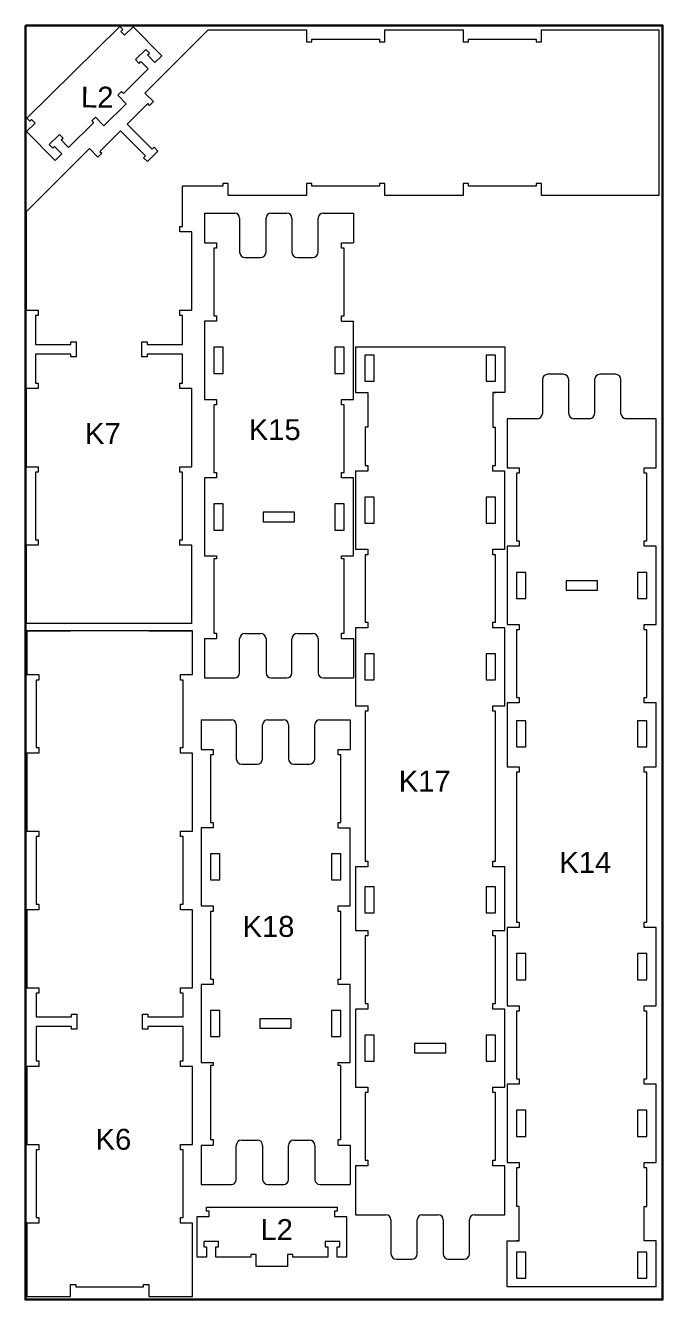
# Model space of a CAD drawing. Header units: millimetres. Extents: x 47343 to 66013, y -73719 to -63321.
# Drawn here: x 52712 to 53932, y -73717 to -71277 of the extents above; entities that cross this region are included whole.
import ezdxf

# ---------------------------------------------------------------- set-up
doc = ezdxf.new("R2010")
doc.units = ezdxf.units.MM
doc.header["$MEASUREMENT"] = 0
doc.layers.add('PLY BOARDS', color=1, linetype='CONTINUOUS', lineweight=30)
doc.layers.add('SHEETS', color=7, linetype='CONTINUOUS', lineweight=5)

msp = doc.modelspace()

# ---------------------------------------------------------------- linework, layer by layer
at = {"layer": 'PLY BOARDS'}
msp.add_lwpolyline([(52712.4, -71277.4), (53932.4, -71277.4), (53932.4, -73717.4), (52712.4, -73717.4)], close=True, dxfattribs=at)
at = {"layer": 'SHEETS'}
for p, q in [((53062.4, -71285.7), (52941.2, -71406.9)), ((53062.4, -71285.7), (52941.2, -71406.9)), ((53062.4, -71285.7), (53250.3, -71285.7)), ((53250.3, -71285.7), (53250.3, -71308.7)), ((53400.8, -71308.7), (53400.8, -71285.7)), ((53400.8, -71285.7), (53550.3, -71285.7)), ((53550.3, -71285.7), (53550.3, -71308.7)), ((53700.8, -71308.7), (53700.8, -71285.7)), ((53700.8, -71285.7), (53925.3, -71285.7)), ((53925.3, -71285.7), (53925.3, -71369.2)), ((53250.3, -71308.7), (53260.8, -71308.7)), ((53260.8, -71308.7), (53260.8, -71303.7)), ((53260.8, -71303.7), (53390.3, -71303.7)), ((53390.3, -71303.7), (53390.3, -71308.7)), ((53390.3, -71308.7), (53400.8, -71308.7)), ((53550.3, -71308.7), (53560.8, -71308.7)), ((53560.8, -71308.7), (53560.8, -71303.7)), ((53560.8, -71303.7), (53634.8, -71303.7)), ((53634.8, -71303.7), (53690.3, -71303.7)), ((53690.3, -71303.7), (53690.3, -71308.7)), ((53690.3, -71308.7), (53700.8, -71308.7)), ((53925.3, -71369.2), (53925.3, -71603.2)), ((52941.2, -71406.9), (52957.5, -71423.1)), ((52946.5, -71427), (52907.3, -71466.3)), ((52950, -71430.6), (52946.5, -71427)), ((52957.5, -71423.1), (52950, -71430.6)), ((52907.3, -71466.3), (52955, -71514)), ((52894.2, -71479.3), (52854.9, -71518.6)), ((52941.9, -71527.1), (52894.2, -71479.3)), ((52834.8, -71513.3), (52713.6, -71634.5)), ((52851, -71529.5), (52834.8, -71513.3)), ((52955, -71514), (52958.5, -71510.5)), ((52958.5, -71510.5), (52966, -71517.9)), ((52858.5, -71522.1), (52851, -71529.5)), ((52854.9, -71518.6), (52858.5, -71522.1)), ((52938.4, -71530.6), (52941.9, -71527.1)), ((52945.8, -71538), (52938.4, -71530.6)), ((52966, -71517.9), (52945.8, -71538)), ((53090.3, -71585.2), (53013.1, -71585.2)), ((53013.1, -71662.4), (53013.1, -71585.2)), ((53100.8, -71580.2), (53090.3, -71580.2)), ((53090.3, -71580.2), (53090.3, -71585.2)), ((53100.8, -71603.2), (53100.8, -71580.2)), ((53260.8, -71580.2), (53250.3, -71580.2)), ((53250.3, -71580.2), (53250.3, -71603.2)), ((53260.8, -71585.2), (53260.8, -71580.2)), ((53390.3, -71585.2), (53260.8, -71585.2)), ((53400.8, -71580.2), (53390.3, -71580.2)), ((53390.3, -71580.2), (53390.3, -71585.2)), ((53400.8, -71603.2), (53400.8, -71580.2)), ((53560.8, -71580.2), (53550.3, -71580.2)), ((53550.3, -71580.2), (53550.3, -71603.2)), ((53560.8, -71585.2), (53560.8, -71580.2)), ((53634.8, -71585.2), (53560.8, -71585.2)), ((53690.3, -71585.2), (53634.8, -71585.2)), ((53700.8, -71580.2), (53690.3, -71580.2)), ((53690.3, -71580.2), (53690.3, -71585.2)), ((53700.8, -71603.2), (53700.8, -71580.2)), ((53250.3, -71603.2), (53100.8, -71603.2)), ((53250.3, -71603.2), (53193.9, -71603.2)), ((53550.3, -71603.2), (53400.8, -71603.2)), ((53925.3, -71603.2), (53700.8, -71603.2)), ((52713.6, -71634.5), (52713.6, -71822.4)), ((53055, -71636.9), (53113, -71636.9)), ((53055, -71636.9), (53055, -71693.4)), ((53182.5, -71636.9), (53213, -71636.9)), ((53282.5, -71636.9), (53340.5, -71636.9)), ((53340.5, -71636.9), (53340.5, -71693.4)), ((53008.1, -71672.9), (53008.1, -71662.4)), ((53008.1, -71662.4), (53013.1, -71662.4)), ((53122.5, -71646.4), (53122.5, -71711.4)), ((53173, -71711.4), (53173, -71646.4)), ((53222.5, -71646.4), (53222.5, -71711.4)), ((53273, -71711.4), (53273, -71646.4)), ((53031.1, -71672.9), (53008.1, -71672.9)), ((53031.1, -71822.4), (53031.1, -71672.9)), ((53055, -71693.4), (53078, -71693.4)), ((53073, -71703.9), (53073, -71833.4)), ((53078, -71703.9), (53073, -71703.9)), ((53078, -71693.4), (53078, -71703.9)), ((53317.5, -71703.9), (53317.5, -71693.4)), ((53317.5, -71693.4), (53340.5, -71693.4)), ((53322.5, -71703.9), (53317.5, -71703.9)), ((53322.5, -71833.4), (53322.5, -71703.9)), ((53133, -71721.9), (53162.5, -71721.9)), ((53233, -71721.9), (53262.5, -71721.9)), ((52713.6, -71822.4), (52736.6, -71822.4)), ((52736.6, -71832.9), (52731.6, -71832.9)), ((52731.6, -71832.9), (52731.6, -71888.4)), ((52736.6, -71822.4), (52736.6, -71832.9)), ((53008.1, -71832.9), (53008.1, -71822.4)), ((53008.1, -71822.4), (53031.1, -71822.4)), ((53013.1, -71832.9), (53008.1, -71832.9)), ((53013.1, -71888.4), (53013.1, -71832.9)), ((53073, -71833.4), (53078, -71833.4)), ((53078, -71833.4), (53078, -71843.9)), ((53317.5, -71843.9), (53317.5, -71833.4)), ((53317.5, -71833.4), (53322.5, -71833.4)), ((53055, -71843.9), (53055, -71993.4)), ((53078, -71843.9), (53055, -71843.9)), ((53317.5, -71843.9), (53340.5, -71843.9)), ((53340.5, -71993.4), (53340.5, -71843.9)), ((52731.6, -71888.4), (52799.1, -71888.4)), ((52799.1, -71888.4), (52799.1, -71883.4)), ((52799.1, -71883.4), (52809.6, -71883.4)), ((52809.6, -71883.4), (52809.6, -71911.9)), ((52935.1, -71911.9), (52935.1, -71883.4)), ((52935.1, -71883.4), (52945.6, -71883.4)), ((52945.6, -71883.4), (52945.6, -71888.4)), ((52945.6, -71888.4), (53013.1, -71888.4)), ((53344.7, -71892.7), (53344.7, -71980.4)), ((53344.7, -71892.7), (53630.2, -71892.7)), ((53630.2, -71892.7), (53630.2, -71980.4)), ((52731.6, -71906.9), (52731.6, -71962.4)), ((52799.1, -71906.9), (52731.6, -71906.9)), ((52799.1, -71911.9), (52799.1, -71906.9)), ((52809.6, -71911.9), (52799.1, -71911.9)), ((52945.6, -71911.9), (52935.1, -71911.9)), ((53013.1, -71906.9), (52945.6, -71906.9)), ((52945.6, -71906.9), (52945.6, -71911.9)), ((53013.1, -71962.4), (53013.1, -71906.9)), ((53742.3, -71945.4), (53712.8, -71945.4)), ((53842.3, -71945.4), (53812.8, -71945.4)), ((52736.6, -71972.9), (52713.6, -71972.9)), ((52713.6, -71972.9), (52713.6, -72122.4)), ((52731.6, -71962.4), (52736.6, -71962.4)), ((52736.6, -71962.4), (52736.6, -71972.9)), ((53008.1, -71972.9), (53008.1, -71962.4)), ((53008.1, -71962.4), (53013.1, -71962.4)), ((53031.1, -71972.9), (53008.1, -71972.9)), ((53031.1, -72122.4), (53031.1, -71972.9)), ((53702.3, -71955.9), (53702.3, -72020.9)), ((53752.8, -72020.9), (53752.8, -71955.9)), ((53802.3, -71955.9), (53802.3, -72020.9)), ((53852.8, -72020.9), (53852.8, -71955.9)), ((53055, -71993.4), (53078, -71993.4)), ((53078, -72003.9), (53073, -72003.9)), ((53073, -72003.9), (53073, -72133.4)), ((53078, -71993.4), (53078, -72003.9)), ((53317.5, -72003.9), (53317.5, -71993.4)), ((53317.5, -71993.4), (53340.5, -71993.4)), ((53322.5, -72003.9), (53317.5, -72003.9)), ((53322.5, -72133.4), (53322.5, -72003.9)), ((53344.7, -71980.4), (53367.7, -71980.4)), ((53367.7, -71980.4), (53367.7, -72046.4)), ((53607.2, -71980.4), (53612.2, -71980.4)), ((53630.2, -71980.4), (53607.2, -71980.4)), ((53607.2, -71980.4), (53607.2, -72046.4)), ((53362.7, -72046.4), (53362.7, -72120.4)), ((53367.7, -72046.4), (53362.7, -72046.4)), ((53607.2, -72046.4), (53612.2, -72046.4)), ((53612.2, -72120.4), (53612.2, -72046.4)), ((53692.8, -72030.4), (53634.8, -72030.4)), ((53634.8, -72030.4), (53634.8, -72124.4)), ((53792.8, -72030.4), (53762.3, -72030.4)), ((53920.3, -72030.4), (53862.3, -72030.4)), ((53920.3, -72124.4), (53920.3, -72030.4)), ((52713.6, -72122.4), (52736.6, -72122.4)), ((52736.6, -72122.4), (52736.6, -72132.9)), ((53008.1, -72132.9), (53008.1, -72122.4)), ((53008.1, -72122.4), (53031.1, -72122.4)), ((53362.7, -72120.4), (53367.7, -72120.4)), ((53367.7, -72120.4), (53367.7, -72130.9)), ((53607.2, -72130.9), (53607.2, -72120.4)), ((53607.2, -72120.4), (53612.2, -72120.4)), ((53634.8, -72124.4), (53657.8, -72124.4)), ((53657.8, -72124.4), (53657.8, -72134.9)), ((53897.3, -72134.9), (53897.3, -72124.4)), ((53897.3, -72124.4), (53920.3, -72124.4)), ((52736.6, -72132.9), (52731.6, -72132.9)), ((52731.6, -72132.9), (52731.6, -72188.4)), ((53013.1, -72132.9), (53008.1, -72132.9)), ((53013.1, -72188.4), (53013.1, -72132.9)), ((53078, -72143.9), (53055, -72143.9)), ((53055, -72143.9), (53055, -72293.4)), ((53073, -72133.4), (53078, -72133.4)), ((53078, -72133.4), (53078, -72143.9)), ((53317.5, -72143.9), (53317.5, -72133.4)), ((53317.5, -72133.4), (53322.5, -72133.4)), ((53340.5, -72143.9), (53317.5, -72143.9)), ((53340.5, -72293.4), (53340.5, -72143.9)), ((53367.7, -72130.9), (53344.7, -72130.9)), ((53344.7, -72130.9), (53344.7, -72280.4)), ((53630.2, -72130.9), (53607.2, -72130.9)), ((53630.2, -72280.4), (53630.2, -72130.9)), ((53657.8, -72134.9), (53652.8, -72134.9)), ((53652.8, -72134.9), (53652.8, -72264.4)), ((53902.3, -72134.9), (53897.3, -72134.9)), ((53902.3, -72264.4), (53902.3, -72134.9)), ((52731.6, -72188.4), (52731.6, -72262.4)), ((53013.1, -72262.4), (53013.1, -72188.4)), ((52731.6, -72262.4), (52736.6, -72262.4)), ((52736.6, -72262.4), (52736.6, -72272.9)), ((53008.1, -72272.9), (53008.1, -72262.4)), ((53008.1, -72262.4), (53013.1, -72262.4)), ((53652.8, -72264.4), (53657.8, -72264.4)), ((53657.8, -72264.4), (53657.8, -72274.9)), ((53897.3, -72274.9), (53897.3, -72264.4)), ((53897.3, -72264.4), (53902.3, -72264.4)), ((52736.6, -72272.9), (52713.6, -72272.9)), ((52713.6, -72272.9), (52713.6, -72422.4)), ((52713.6, -72422.4), (52713.6, -72272.9)), ((53031.1, -72272.9), (53008.1, -72272.9)), ((53031.1, -72422.4), (53031.1, -72272.9)), ((53055, -72293.4), (53078, -72293.4)), ((53078, -72293.4), (53078, -72298.9)), ((53078, -72293.4), (53078, -72298.9)), ((53317.5, -72298.9), (53317.5, -72293.4)), ((53317.5, -72298.9), (53317.5, -72293.4)), ((53317.5, -72293.4), (53340.5, -72293.4)), ((53344.7, -72280.4), (53367.7, -72280.4)), ((53367.7, -72290.9), (53362.7, -72290.9)), ((53362.7, -72290.9), (53362.7, -72420.4)), ((53367.7, -72280.4), (53367.7, -72290.9)), ((53607.2, -72290.9), (53607.2, -72280.4)), ((53607.2, -72280.4), (53630.2, -72280.4)), ((53612.2, -72290.9), (53607.2, -72290.9)), ((53612.2, -72420.4), (53612.2, -72290.9)), ((53657.8, -72274.9), (53634.8, -72274.9)), ((53634.8, -72274.9), (53634.8, -72424.4)), ((53920.3, -72274.9), (53897.3, -72274.9)), ((53920.3, -72424.4), (53920.3, -72274.9)), ((53078, -72298.9), (53073, -72298.9)), ((53073, -72298.9), (53073, -72440.9)), ((53322.5, -72298.9), (53317.5, -72298.9)), ((53322.5, -72440.9), (53322.5, -72298.9)), ((53031.1, -72422.4), (52713.6, -72422.4)), ((52714.9, -72436.9), (52798.4, -72436.9)), ((52714.9, -72436.9), (52714.9, -72520.4)), ((52798.4, -72436.9), (52714.9, -72436.9)), ((53032.4, -72436.9), (52798.4, -72436.9)), ((52948.9, -72436.9), (53032.4, -72436.9)), ((53032.4, -72520.4), (53032.4, -72436.9)), ((53073, -72440.9), (53078, -72440.9)), ((53078, -72440.9), (53078, -72451.4)), ((53133, -72441.7), (53162.5, -72441.7)), ((53233, -72441.7), (53262.5, -72441.7)), ((53317.5, -72451.4), (53317.5, -72440.9)), ((53317.5, -72440.9), (53322.5, -72440.9)), ((53367.7, -72430.9), (53344.7, -72430.9)), ((53344.7, -72430.9), (53344.7, -72580.4)), ((53362.7, -72420.4), (53367.7, -72420.4)), ((53367.7, -72420.4), (53367.7, -72430.9)), ((53607.2, -72430.9), (53607.2, -72420.4)), ((53607.2, -72420.4), (53612.2, -72420.4)), ((53630.2, -72430.9), (53607.2, -72430.9)), ((53630.2, -72580.4), (53630.2, -72430.9)), ((53634.8, -72424.4), (53657.8, -72424.4)), ((53657.8, -72434.9), (53652.8, -72434.9)), ((53652.8, -72434.9), (53652.8, -72564.4)), ((53657.8, -72424.4), (53657.8, -72434.9)), ((53897.3, -72434.9), (53897.3, -72424.4)), ((53897.3, -72424.4), (53920.3, -72424.4)), ((53902.3, -72434.9), (53897.3, -72434.9)), ((53902.3, -72564.4), (53902.3, -72434.9)), ((53055, -72451.4), (53078, -72451.4)), ((53055, -72451.4), (53055, -72526.7)), ((53122.5, -72517.2), (53122.5, -72452.2)), ((53173, -72452.2), (53173, -72517.2)), ((53222.5, -72517.2), (53222.5, -72452.2)), ((53273, -72452.2), (53273, -72517.2)), ((53317.5, -72451.4), (53340.5, -72451.4)), ((53340.5, -72451.4), (53340.5, -72526.7)), ((52714.9, -72520.4), (52737.9, -72520.4)), ((52737.9, -72530.9), (52732.9, -72530.9)), ((52732.9, -72530.9), (52732.9, -72660.4)), ((52737.9, -72520.4), (52737.9, -72530.9)), ((53009.4, -72530.9), (53009.4, -72520.4)), ((53009.4, -72520.4), (53032.4, -72520.4)), ((53014.4, -72530.9), (53009.4, -72530.9)), ((53014.4, -72660.4), (53014.4, -72530.9)), ((53055, -72526.7), (53113, -72526.7)), ((53182.5, -72526.7), (53213, -72526.7)), ((53282.5, -72526.7), (53340.5, -72526.7)), ((53652.8, -72564.4), (53657.8, -72564.4)), ((53657.8, -72564.4), (53657.8, -72574.9)), ((53897.3, -72574.9), (53897.3, -72564.4)), ((53897.3, -72564.4), (53902.3, -72564.4)), ((53344.7, -72580.4), (53367.7, -72580.4)), ((53367.7, -72580.4), (53367.7, -72590.9)), ((53607.2, -72590.9), (53607.2, -72580.4)), ((53607.2, -72580.4), (53630.2, -72580.4)), ((53657.8, -72574.9), (53634.8, -72574.9)), ((53634.8, -72574.9), (53634.8, -72697.2)), ((53920.3, -72574.9), (53897.3, -72574.9)), ((53920.3, -72697.2), (53920.3, -72574.9)), ((53048.6, -72607.2), (53106.6, -72607.2)), ((53048.6, -72607.2), (53048.6, -72663.7)), ((53176.1, -72607.2), (53206.6, -72607.2)), ((53276.1, -72607.2), (53334.1, -72607.2)), ((53334.1, -72607.2), (53334.1, -72663.7)), ((53367.7, -72590.9), (53362.7, -72590.9)), ((53362.7, -72590.9), (53362.7, -72877.9)), ((53612.2, -72590.9), (53607.2, -72590.9)), ((53612.2, -72877.9), (53612.2, -72590.9)), ((53116.1, -72616.7), (53116.1, -72681.7)), ((53166.6, -72681.7), (53166.6, -72616.7)), ((53216.1, -72616.7), (53216.1, -72681.7)), ((53266.6, -72681.7), (53266.6, -72616.7)), ((52732.9, -72660.4), (52737.9, -72660.4)), ((52737.9, -72660.4), (52737.9, -72670.9)), ((53009.4, -72670.9), (53009.4, -72660.4)), ((53009.4, -72660.4), (53014.4, -72660.4)), ((52737.9, -72670.9), (52714.9, -72670.9)), ((52714.9, -72670.9), (52714.9, -72820.4)), ((53032.4, -72670.9), (53009.4, -72670.9)), ((53032.4, -72820.4), (53032.4, -72670.9)), ((53048.6, -72663.7), (53071.6, -72663.7)), ((53066.6, -72674.2), (53066.6, -72803.7)), ((53071.6, -72674.2), (53066.6, -72674.2)), ((53071.6, -72663.7), (53071.6, -72674.2)), ((53311.1, -72674.2), (53311.1, -72663.7)), ((53311.1, -72663.7), (53334.1, -72663.7)), ((53316.1, -72674.2), (53311.1, -72674.2)), ((53316.1, -72803.7), (53316.1, -72674.2)), ((53126.6, -72692.2), (53156.1, -72692.2)), ((53226.6, -72692.2), (53256.1, -72692.2)), ((53634.8, -72697.2), (53657.8, -72697.2)), ((53657.8, -72707.7), (53652.8, -72707.7)), ((53652.8, -72707.7), (53652.8, -72994.7)), ((53657.8, -72697.2), (53657.8, -72707.7)), ((53897.3, -72707.7), (53897.3, -72697.2)), ((53897.3, -72697.2), (53920.3, -72697.2)), ((53902.3, -72707.7), (53897.3, -72707.7)), ((53902.3, -72994.7), (53902.3, -72707.7)), ((53066.6, -72803.7), (53071.6, -72803.7)), ((53071.6, -72803.7), (53071.6, -72814.2)), ((53311.1, -72814.2), (53311.1, -72803.7)), ((53311.1, -72803.7), (53316.1, -72803.7)), ((52714.9, -72820.4), (52737.9, -72820.4)), ((52737.9, -72830.9), (52732.9, -72830.9)), ((52732.9, -72830.9), (52732.9, -72886.4)), ((52737.9, -72820.4), (52737.9, -72830.9)), ((53009.4, -72830.9), (53009.4, -72820.4)), ((53009.4, -72820.4), (53032.4, -72820.4)), ((53014.4, -72830.9), (53009.4, -72830.9)), ((53014.4, -72886.4), (53014.4, -72830.9)), ((53048.6, -72814.2), (53048.6, -72963.7)), ((53071.6, -72814.2), (53048.6, -72814.2)), ((53311.1, -72814.2), (53334.1, -72814.2)), ((53334.1, -72963.7), (53334.1, -72814.2)), ((53362.7, -72877.9), (53367.7, -72877.9)), ((53367.7, -72877.9), (53367.7, -72888.4)), ((53607.2, -72888.4), (53607.2, -72877.9)), ((53607.2, -72877.9), (53612.2, -72877.9)), ((52732.9, -72886.4), (52732.9, -72960.4)), ((53014.4, -72960.4), (53014.4, -72886.4)), ((53367.7, -72888.4), (53344.7, -72888.4)), ((53344.7, -72888.4), (53344.7, -73010.6)), ((53630.2, -72888.4), (53607.2, -72888.4)), ((53630.2, -73010.6), (53630.2, -72888.4)), ((52737.9, -72970.9), (52714.9, -72970.9)), ((52714.9, -72970.9), (52714.9, -73120.4)), ((52732.9, -72960.4), (52737.9, -72960.4)), ((52737.9, -72960.4), (52737.9, -72970.9)), ((53009.4, -72970.9), (53009.4, -72960.4)), ((53009.4, -72960.4), (53014.4, -72960.4)), ((53032.4, -72970.9), (53009.4, -72970.9)), ((53032.4, -73120.4), (53032.4, -72970.9)), ((53048.6, -72963.7), (53071.6, -72963.7)), ((53071.6, -72974.2), (53066.6, -72974.2)), ((53066.6, -72974.2), (53066.6, -73103.7)), ((53071.6, -72963.7), (53071.6, -72974.2)), ((53311.1, -72974.2), (53311.1, -72963.7)), ((53311.1, -72963.7), (53334.1, -72963.7)), ((53316.1, -72974.2), (53311.1, -72974.2)), ((53316.1, -73103.7), (53316.1, -72974.2)), ((53652.8, -72994.7), (53657.8, -72994.7)), ((53657.8, -72994.7), (53657.8, -73005.2)), ((53897.3, -73005.2), (53897.3, -72994.7)), ((53897.3, -72994.7), (53902.3, -72994.7)), ((53344.7, -73010.6), (53367.7, -73010.6)), ((53367.7, -73021.1), (53362.7, -73021.1)), ((53362.7, -73021.1), (53362.7, -73150.6)), ((53367.7, -73010.6), (53367.7, -73021.1)), ((53607.2, -73021.1), (53607.2, -73010.6)), ((53607.2, -73010.6), (53630.2, -73010.6)), ((53612.2, -73021.1), (53607.2, -73021.1)), ((53612.2, -73150.6), (53612.2, -73021.1)), ((53657.8, -73005.2), (53634.8, -73005.2)), ((53634.8, -73005.2), (53634.8, -73154.7)), ((53920.3, -73005.2), (53897.3, -73005.2)), ((53920.3, -73154.7), (53920.3, -73005.2)), ((52714.9, -73120.4), (52737.9, -73120.4)), ((52737.9, -73120.4), (52737.9, -73130.9)), ((53009.4, -73130.9), (53009.4, -73120.4)), ((53009.4, -73120.4), (53032.4, -73120.4)), ((53071.6, -73114.2), (53048.6, -73114.2)), ((53048.6, -73114.2), (53048.6, -73263.7)), ((53066.6, -73103.7), (53071.6, -73103.7)), ((53071.6, -73103.7), (53071.6, -73114.2)), ((53311.1, -73114.2), (53311.1, -73103.7)), ((53311.1, -73103.7), (53316.1, -73103.7)), ((53334.1, -73114.2), (53311.1, -73114.2)), ((53334.1, -73263.7), (53334.1, -73114.2)), ((52737.9, -73130.9), (52732.9, -73130.9)), ((52732.9, -73130.9), (52732.9, -73175.9)), ((53014.4, -73130.9), (53009.4, -73130.9)), ((53014.4, -73175.9), (53014.4, -73130.9)), ((53362.7, -73150.6), (53367.7, -73150.6)), ((53367.7, -73150.6), (53367.7, -73161.1)), ((53607.2, -73161.1), (53607.2, -73150.6)), ((53607.2, -73150.6), (53612.2, -73150.6)), ((52800.4, -73175.9), (52800.4, -73170.9)), ((52800.4, -73170.9), (52810.9, -73170.9)), ((52810.9, -73170.9), (52810.9, -73199.4)), ((52936.4, -73199.4), (52936.4, -73170.9)), ((52936.4, -73170.9), (52946.9, -73170.9)), ((52946.9, -73170.9), (52946.9, -73175.9)), ((53367.7, -73161.1), (53344.7, -73161.1)), ((53344.7, -73161.1), (53344.7, -73310.6)), ((53630.2, -73161.1), (53607.2, -73161.1)), ((53630.2, -73310.6), (53630.2, -73161.1)), ((53634.8, -73154.7), (53657.8, -73154.7)), ((53657.8, -73165.2), (53652.8, -73165.2)), ((53652.8, -73165.2), (53652.8, -73294.7)), ((53657.8, -73154.7), (53657.8, -73165.2)), ((53897.3, -73165.2), (53897.3, -73154.7)), ((53897.3, -73154.7), (53920.3, -73154.7)), ((53902.3, -73165.2), (53897.3, -73165.2)), ((53902.3, -73294.7), (53902.3, -73165.2)), ((52732.9, -73175.9), (52800.4, -73175.9)), ((52732.9, -73194.4), (52732.9, -73260.4)), ((52800.4, -73194.4), (52732.9, -73194.4)), ((52800.4, -73199.4), (52800.4, -73194.4)), ((52810.9, -73199.4), (52800.4, -73199.4)), ((52946.9, -73199.4), (52936.4, -73199.4)), ((52946.9, -73175.9), (53014.4, -73175.9)), ((53014.4, -73194.4), (52946.9, -73194.4)), ((52946.9, -73194.4), (52946.9, -73199.4)), ((53014.4, -73260.4), (53014.4, -73194.4)), ((52737.9, -73270.9), (52714.9, -73270.9)), ((52714.9, -73270.9), (52714.9, -73420.4)), ((52732.9, -73260.4), (52737.9, -73260.4)), ((52737.9, -73260.4), (52737.9, -73270.9)), ((53009.4, -73270.9), (53009.4, -73260.4)), ((53009.4, -73260.4), (53014.4, -73260.4)), ((53032.4, -73270.9), (53009.4, -73270.9)), ((53032.4, -73420.4), (53032.4, -73270.9)), ((53048.6, -73263.7), (53071.6, -73263.7)), ((53071.6, -73269.2), (53066.6, -73269.2)), ((53066.6, -73269.2), (53066.6, -73411.2)), ((53071.6, -73263.7), (53071.6, -73269.2)), ((53071.6, -73263.7), (53071.6, -73269.2)), ((53311.1, -73269.2), (53311.1, -73263.7)), ((53311.1, -73269.2), (53311.1, -73263.7)), ((53311.1, -73263.7), (53334.1, -73263.7)), ((53316.1, -73269.2), (53311.1, -73269.2)), ((53316.1, -73411.2), (53316.1, -73269.2)), ((53652.8, -73294.7), (53657.8, -73294.7)), ((53657.8, -73294.7), (53657.8, -73305.2)), ((53897.3, -73305.2), (53897.3, -73294.7)), ((53897.3, -73294.7), (53902.3, -73294.7)), ((53344.7, -73310.6), (53367.7, -73310.6)), ((53367.7, -73321.1), (53362.7, -73321.1)), ((53362.7, -73321.1), (53362.7, -73450.6)), ((53367.7, -73310.6), (53367.7, -73321.1)), ((53607.2, -73321.1), (53607.2, -73310.6)), ((53607.2, -73310.6), (53630.2, -73310.6)), ((53612.2, -73321.1), (53607.2, -73321.1)), ((53612.2, -73450.6), (53612.2, -73321.1)), ((53657.8, -73305.2), (53634.8, -73305.2)), ((53634.8, -73305.2), (53634.8, -73454.7)), ((53920.3, -73305.2), (53897.3, -73305.2)), ((53920.3, -73454.7), (53920.3, -73305.2)), ((53066.6, -73411.2), (53071.6, -73411.2)), ((53071.6, -73411.2), (53071.6, -73421.7)), ((53126.6, -73411.9), (53156.1, -73411.9)), ((53226.6, -73411.9), (53256.1, -73411.9)), ((53311.1, -73421.7), (53311.1, -73411.2)), ((53311.1, -73411.2), (53316.1, -73411.2)), ((52714.9, -73420.4), (52737.9, -73420.4)), ((52737.9, -73430.9), (52732.9, -73430.9)), ((52732.9, -73430.9), (52732.9, -73560.4)), ((52737.9, -73420.4), (52737.9, -73430.9)), ((53009.4, -73430.9), (53009.4, -73420.4)), ((53009.4, -73420.4), (53032.4, -73420.4)), ((53014.4, -73430.9), (53009.4, -73430.9)), ((53014.4, -73560.4), (53014.4, -73430.9)), ((53048.6, -73421.7), (53071.6, -73421.7)), ((53048.6, -73421.7), (53048.6, -73496.9)), ((53116.1, -73487.4), (53116.1, -73422.4)), ((53166.6, -73422.4), (53166.6, -73487.4)), ((53216.1, -73487.4), (53216.1, -73422.4)), ((53266.6, -73422.4), (53266.6, -73487.4)), ((53311.1, -73421.7), (53334.1, -73421.7)), ((53334.1, -73421.7), (53334.1, -73496.9)), ((53367.7, -73461.1), (53344.7, -73461.1)), ((53344.7, -73461.1), (53344.7, -73555.1)), ((53362.7, -73450.6), (53367.7, -73450.6)), ((53367.7, -73450.6), (53367.7, -73461.1)), ((53607.2, -73461.1), (53607.2, -73450.6)), ((53607.2, -73450.6), (53612.2, -73450.6)), ((53630.2, -73461.1), (53607.2, -73461.1)), ((53630.2, -73555.1), (53630.2, -73461.1)), ((53634.8, -73454.7), (53657.8, -73454.7)), ((53657.8, -73465.2), (53652.8, -73465.2)), ((53652.8, -73465.2), (53652.8, -73539.2)), ((53657.8, -73454.7), (53657.8, -73465.2)), ((53897.3, -73465.2), (53897.3, -73454.7)), ((53897.3, -73454.7), (53920.3, -73454.7)), ((53902.3, -73465.2), (53897.3, -73465.2)), ((53902.3, -73539.2), (53902.3, -73465.2)), ((53048.6, -73496.9), (53106.6, -73496.9)), ((53176.1, -73496.9), (53206.6, -73496.9)), ((53276.1, -73496.9), (53334.1, -73496.9)), ((53657.8, -73539.2), (53652.8, -73539.2)), ((53657.8, -73605.2), (53657.8, -73539.2)), ((53897.3, -73605.2), (53897.3, -73539.2)), ((53897.3, -73539.2), (53902.3, -73539.2)), ((52732.9, -73560.4), (52737.9, -73560.4)), ((52737.9, -73560.4), (52737.9, -73570.9)), ((53009.4, -73570.9), (53009.4, -73560.4)), ((53009.4, -73560.4), (53014.4, -73560.4)), ((53344.7, -73555.1), (53402.7, -73555.1)), ((53412.2, -73564.6), (53412.2, -73629.6)), ((53462.7, -73629.6), (53462.7, -73564.6)), ((53472.2, -73555.1), (53502.7, -73555.1)), ((53512.2, -73564.6), (53512.2, -73629.6)), ((53562.7, -73629.6), (53562.7, -73564.6)), ((53572.2, -73555.1), (53630.2, -73555.1)), ((52737.9, -73570.9), (52714.9, -73570.9)), ((52714.9, -73570.9), (52714.9, -73617.4)), ((53032.4, -73570.9), (53009.4, -73570.9)), ((53032.4, -73617.4), (53032.4, -73570.9)), ((53634.8, -73692.9), (53634.8, -73605.2)), ((53634.8, -73605.2), (53657.8, -73605.2)), ((53657.8, -73605.2), (53652.8, -73605.2)), ((53920.3, -73605.2), (53897.3, -73605.2)), ((53920.3, -73692.9), (53920.3, -73605.2)), ((52714.9, -73617.4), (52714.9, -73711.4)), ((53032.4, -73711.4), (53032.4, -73617.4)), ((53422.7, -73640.1), (53452.2, -73640.1)), ((53522.7, -73640.1), (53552.2, -73640.1)), ((52714.9, -73711.4), (52798.4, -73711.4)), ((52798.4, -73711.4), (52798.4, -73688.4)), ((52798.4, -73688.4), (52808.9, -73688.4)), ((52808.9, -73688.4), (52808.9, -73693.4)), ((52808.9, -73693.4), (52938.4, -73693.4)), ((52938.4, -73693.4), (52938.4, -73688.4)), ((52938.4, -73688.4), (52948.9, -73688.4)), ((52948.9, -73688.4), (52948.9, -73711.4)), ((52948.9, -73711.4), (53032.4, -73711.4)), ((53920.3, -73692.9), (53634.8, -73692.9))]:
    msp.add_line(p, q, dxfattribs=at)
for points in [[(52918.4, -71279.8), (52973.2, -71335.3), (52960.3, -71348), (52946.3, -71333.7), (52949.9, -71330.2), (52942.8, -71323.1), (52922.9, -71342.7), (52929.9, -71349.9), (52933.5, -71346.4), (52947.5, -71360.6), (52899.8, -71407.6), (52896.3, -71404), (52889.1, -71411.1), (52905.3, -71427.5), (52862.5, -71469.6), (52846.4, -71453.2), (52839.3, -71460.2), (52842.8, -71463.7), (52795, -71510.8), (52781, -71496.5), (52784.6, -71493), (52777.5, -71485.9), (52757.6, -71505.5), (52764.6, -71512.6), (52768.2, -71509.1), (52782.2, -71523.4), (52769.4, -71536), (52714.6, -71480.4), (52731, -71464.3), (52724, -71457.2), (52720.5, -71460.7), (52714.8, -71455), (52893, -71279.6), (52898.6, -71285.3), (52895, -71288.8), (52902, -71295.9)], [(53090.8, -71893.7), (53072.8, -71893.7), (53072.8, -71943.7), (53090.8, -71943.7)], [(53322.8, -71893.7), (53304.8, -71893.7), (53304.8, -71943.7), (53322.8, -71943.7)], [(53380.4, -71908.8), (53362.4, -71908.8), (53362.4, -71958.8), (53380.4, -71958.8)], [(53612.4, -71908.8), (53594.4, -71908.8), (53594.4, -71958.8), (53612.4, -71958.8)], [(53090.8, -72193.7), (53072.8, -72193.7), (53072.8, -72243.7), (53090.8, -72243.7)], [(53322.8, -72193.7), (53304.8, -72193.7), (53304.8, -72243.7), (53322.8, -72243.7)], [(53380.4, -72180.6), (53362.4, -72180.6), (53362.4, -72230.6), (53380.4, -72230.6)], [(53612.4, -72180.6), (53594.4, -72180.6), (53594.4, -72230.6), (53612.4, -72230.6)], [(53227.8, -72209.7), (53167.8, -72209.7), (53167.8, -72227.7), (53227.8, -72227.7)], [(53652.6, -72374.7), (53670.6, -72374.7), (53670.6, -72324.7), (53652.6, -72324.7)], [(53747.6, -72358.7), (53807.6, -72358.7), (53807.6, -72340.7), (53747.6, -72340.7)], [(53884.6, -72374.7), (53902.6, -72374.7), (53902.6, -72324.7), (53884.6, -72324.7)], [(53380.4, -72480.6), (53362.4, -72480.6), (53362.4, -72530.6), (53380.4, -72530.6)], [(53612.4, -72480.6), (53594.4, -72480.6), (53594.4, -72530.6), (53612.4, -72530.6)], [(53652.6, -72658.8), (53670.6, -72658.8), (53670.6, -72608.8), (53652.6, -72608.8)], [(53884.6, -72658.8), (53902.6, -72658.8), (53902.6, -72608.8), (53884.6, -72608.8)], [(53084.4, -72863.9), (53066.4, -72863.9), (53066.4, -72913.9), (53084.4, -72913.9)], [(53316.4, -72863.9), (53298.4, -72863.9), (53298.4, -72913.9), (53316.4, -72913.9)], [(53380.4, -72926.8), (53362.4, -72926.8), (53362.4, -72976.8), (53380.4, -72976.8)], [(53612.4, -72926.8), (53594.4, -72926.8), (53594.4, -72976.8), (53612.4, -72976.8)], [(53652.6, -73104.9), (53670.6, -73104.9), (53670.6, -73054.9), (53652.6, -73054.9)], [(53884.6, -73104.9), (53902.6, -73104.9), (53902.6, -73054.9), (53884.6, -73054.9)], [(53084.4, -73163.9), (53066.4, -73163.9), (53066.4, -73213.9), (53084.4, -73213.9)], [(53316.4, -73163.9), (53298.4, -73163.9), (53298.4, -73213.9), (53316.4, -73213.9)], [(53221.4, -73179.9), (53161.4, -73179.9), (53161.4, -73197.9), (53221.4, -73197.9)], [(53380.4, -73210.9), (53362.4, -73210.9), (53362.4, -73260.9), (53380.4, -73260.9)], [(53612.4, -73210.9), (53594.4, -73210.9), (53594.4, -73260.9), (53612.4, -73260.9)], [(53517.4, -73226.9), (53457.4, -73226.9), (53457.4, -73244.9), (53517.4, -73244.9)], [(53652.6, -73404.9), (53670.6, -73404.9), (53670.6, -73354.9), (53652.6, -73354.9)], [(53884.6, -73404.9), (53902.6, -73404.9), (53902.6, -73354.9), (53884.6, -73354.9)], [(53327.2, -73558.3), (53327.2, -73636.3), (53309.2, -73636.3), (53309.2, -73616.3), (53314.2, -73616.3), (53314.2, -73606.3), (53286.2, -73606.3), (53286.2, -73616.3), (53291.2, -73616.3), (53291.2, -73636.3), (53224.2, -73636.3), (53224.2, -73631.3), (53214.2, -73631.3), (53214.2, -73654.3), (53154.2, -73654.3), (53154.2, -73631.3), (53144.2, -73631.3), (53144.2, -73636.3), (53077.2, -73636.3), (53077.2, -73616.3), (53082.2, -73616.3), (53082.2, -73606.3), (53054.2, -73606.3), (53054.2, -73616.3), (53059.2, -73616.3), (53059.2, -73636.3), (53041.2, -73636.3), (53041.2, -73558.3), (53064.2, -73558.3), (53064.2, -73548.3), (53059.2, -73548.3), (53059.2, -73540.3), (53309.2, -73540.3), (53309.2, -73548.3), (53304.2, -73548.3), (53304.2, -73558.3)], [(53652.6, -73676.8), (53670.6, -73676.8), (53670.6, -73626.8), (53652.6, -73626.8)], [(53884.6, -73676.8), (53902.6, -73676.8), (53902.6, -73626.8), (53884.6, -73626.8)]]:
    msp.add_lwpolyline(points, close=True, dxfattribs=at)
for centre, radius, start, end in [((53113, -71646.4), 9.5, 0, 90), ((53182.5, -71646.4), 9.5, 90, 180), ((53213, -71646.4), 9.5, 0, 90), ((53282.5, -71646.4), 9.5, 90, 180), ((53133, -71711.4), 10.5, 180, 270), ((53162.5, -71711.4), 10.5, 270, 0), ((53233, -71711.4), 10.5, 180, 270), ((53262.5, -71711.4), 10.5, 270, 0), ((53712.8, -71955.9), 10.5, 90, 180), ((53742.3, -71955.9), 10.5, 0, 90), ((53812.8, -71955.9), 10.5, 90, 180), ((53842.3, -71955.9), 10.5, 0, 90), ((53692.8, -72020.9), 9.5, 270, 0), ((53762.3, -72020.9), 9.5, 180, 270), ((53792.8, -72020.9), 9.5, 270, 0), ((53862.3, -72020.9), 9.5, 180, 270), ((53133, -72452.2), 10.5, 90, 180), ((53162.5, -72452.2), 10.5, 0, 90), ((53233, -72452.2), 10.5, 90, 180), ((53262.5, -72452.2), 10.5, 0, 90), ((53113, -72517.2), 9.5, 270, 0), ((53182.5, -72517.2), 9.5, 180, 270), ((53213, -72517.2), 9.5, 270, 0), ((53282.5, -72517.2), 9.5, 180, 270), ((53106.6, -72616.7), 9.5, 0, 90), ((53176.1, -72616.7), 9.5, 90, 180), ((53206.6, -72616.7), 9.5, 0, 90), ((53276.1, -72616.7), 9.5, 90, 180), ((53126.6, -72681.7), 10.5, 180, 270), ((53156.1, -72681.7), 10.5, 270, 0), ((53226.6, -72681.7), 10.5, 180, 270), ((53256.1, -72681.7), 10.5, 270, 0), ((53126.6, -73422.4), 10.5, 90, 180), ((53156.1, -73422.4), 10.5, 0, 90), ((53226.6, -73422.4), 10.5, 90, 180), ((53256.1, -73422.4), 10.5, 0, 90), ((53106.6, -73487.4), 9.5, 270, 0), ((53176.1, -73487.4), 9.5, 180, 270), ((53206.6, -73487.4), 9.5, 270, 0), ((53276.1, -73487.4), 9.5, 180, 270), ((53402.7, -73564.6), 9.5, 0, 90), ((53472.2, -73564.6), 9.5, 90, 180), ((53502.7, -73564.6), 9.5, 0, 90), ((53572.2, -73564.6), 9.5, 90, 180), ((53422.7, -73629.6), 10.5, 180, 270), ((53452.2, -73629.6), 10.5, 270, 0), ((53522.7, -73629.6), 10.5, 180, 270), ((53552.2, -73629.6), 10.5, 270, 0)]:
    msp.add_arc(centre, radius, start, end, dxfattribs=at)

# ---------------------------------------------------------------- texts
at = {"layer": 'SHEETS', "insert": (52818.9, -71394.3), "char_height": 40, "width": 303.373, "attachment_point": 1, "rotation": 359.5588}
msp.add_mtext('{\\fArial|b0|i0|c0|p34;L2}', dxfattribs=at)
at = {"layer": 'SHEETS', "char_height": 40, "width": 303.373, "attachment_point": 1}
for s, insert in [('{\\fArial|b0|i0|c0|p34;K7}', (52826.4, -72038.8)), ('{\\fArial|b0|i0|c0|p34;K15}', (53140, -72031.4)), ('{\\fArial|b0|i0|c0|p34;K17}', (53427.2, -72704.5)), ('{\\fArial|b0|i0|c0|p34;K14}', (53734.8, -72860.3)), ('{\\fArial|b0|i0|c0|p34;K18}', (53128, -72982.9)), ('{\\fArial|b0|i0|c0|p34;K6}', (52846.6, -73390.5)), ('{\\fArial|b0|i0|c0|p34;L2}', (53162.4, -73563.4))]:
    msp.add_mtext(s, dxfattribs=dict(at, insert=insert))

doc.saveas('drawing.dxf')
